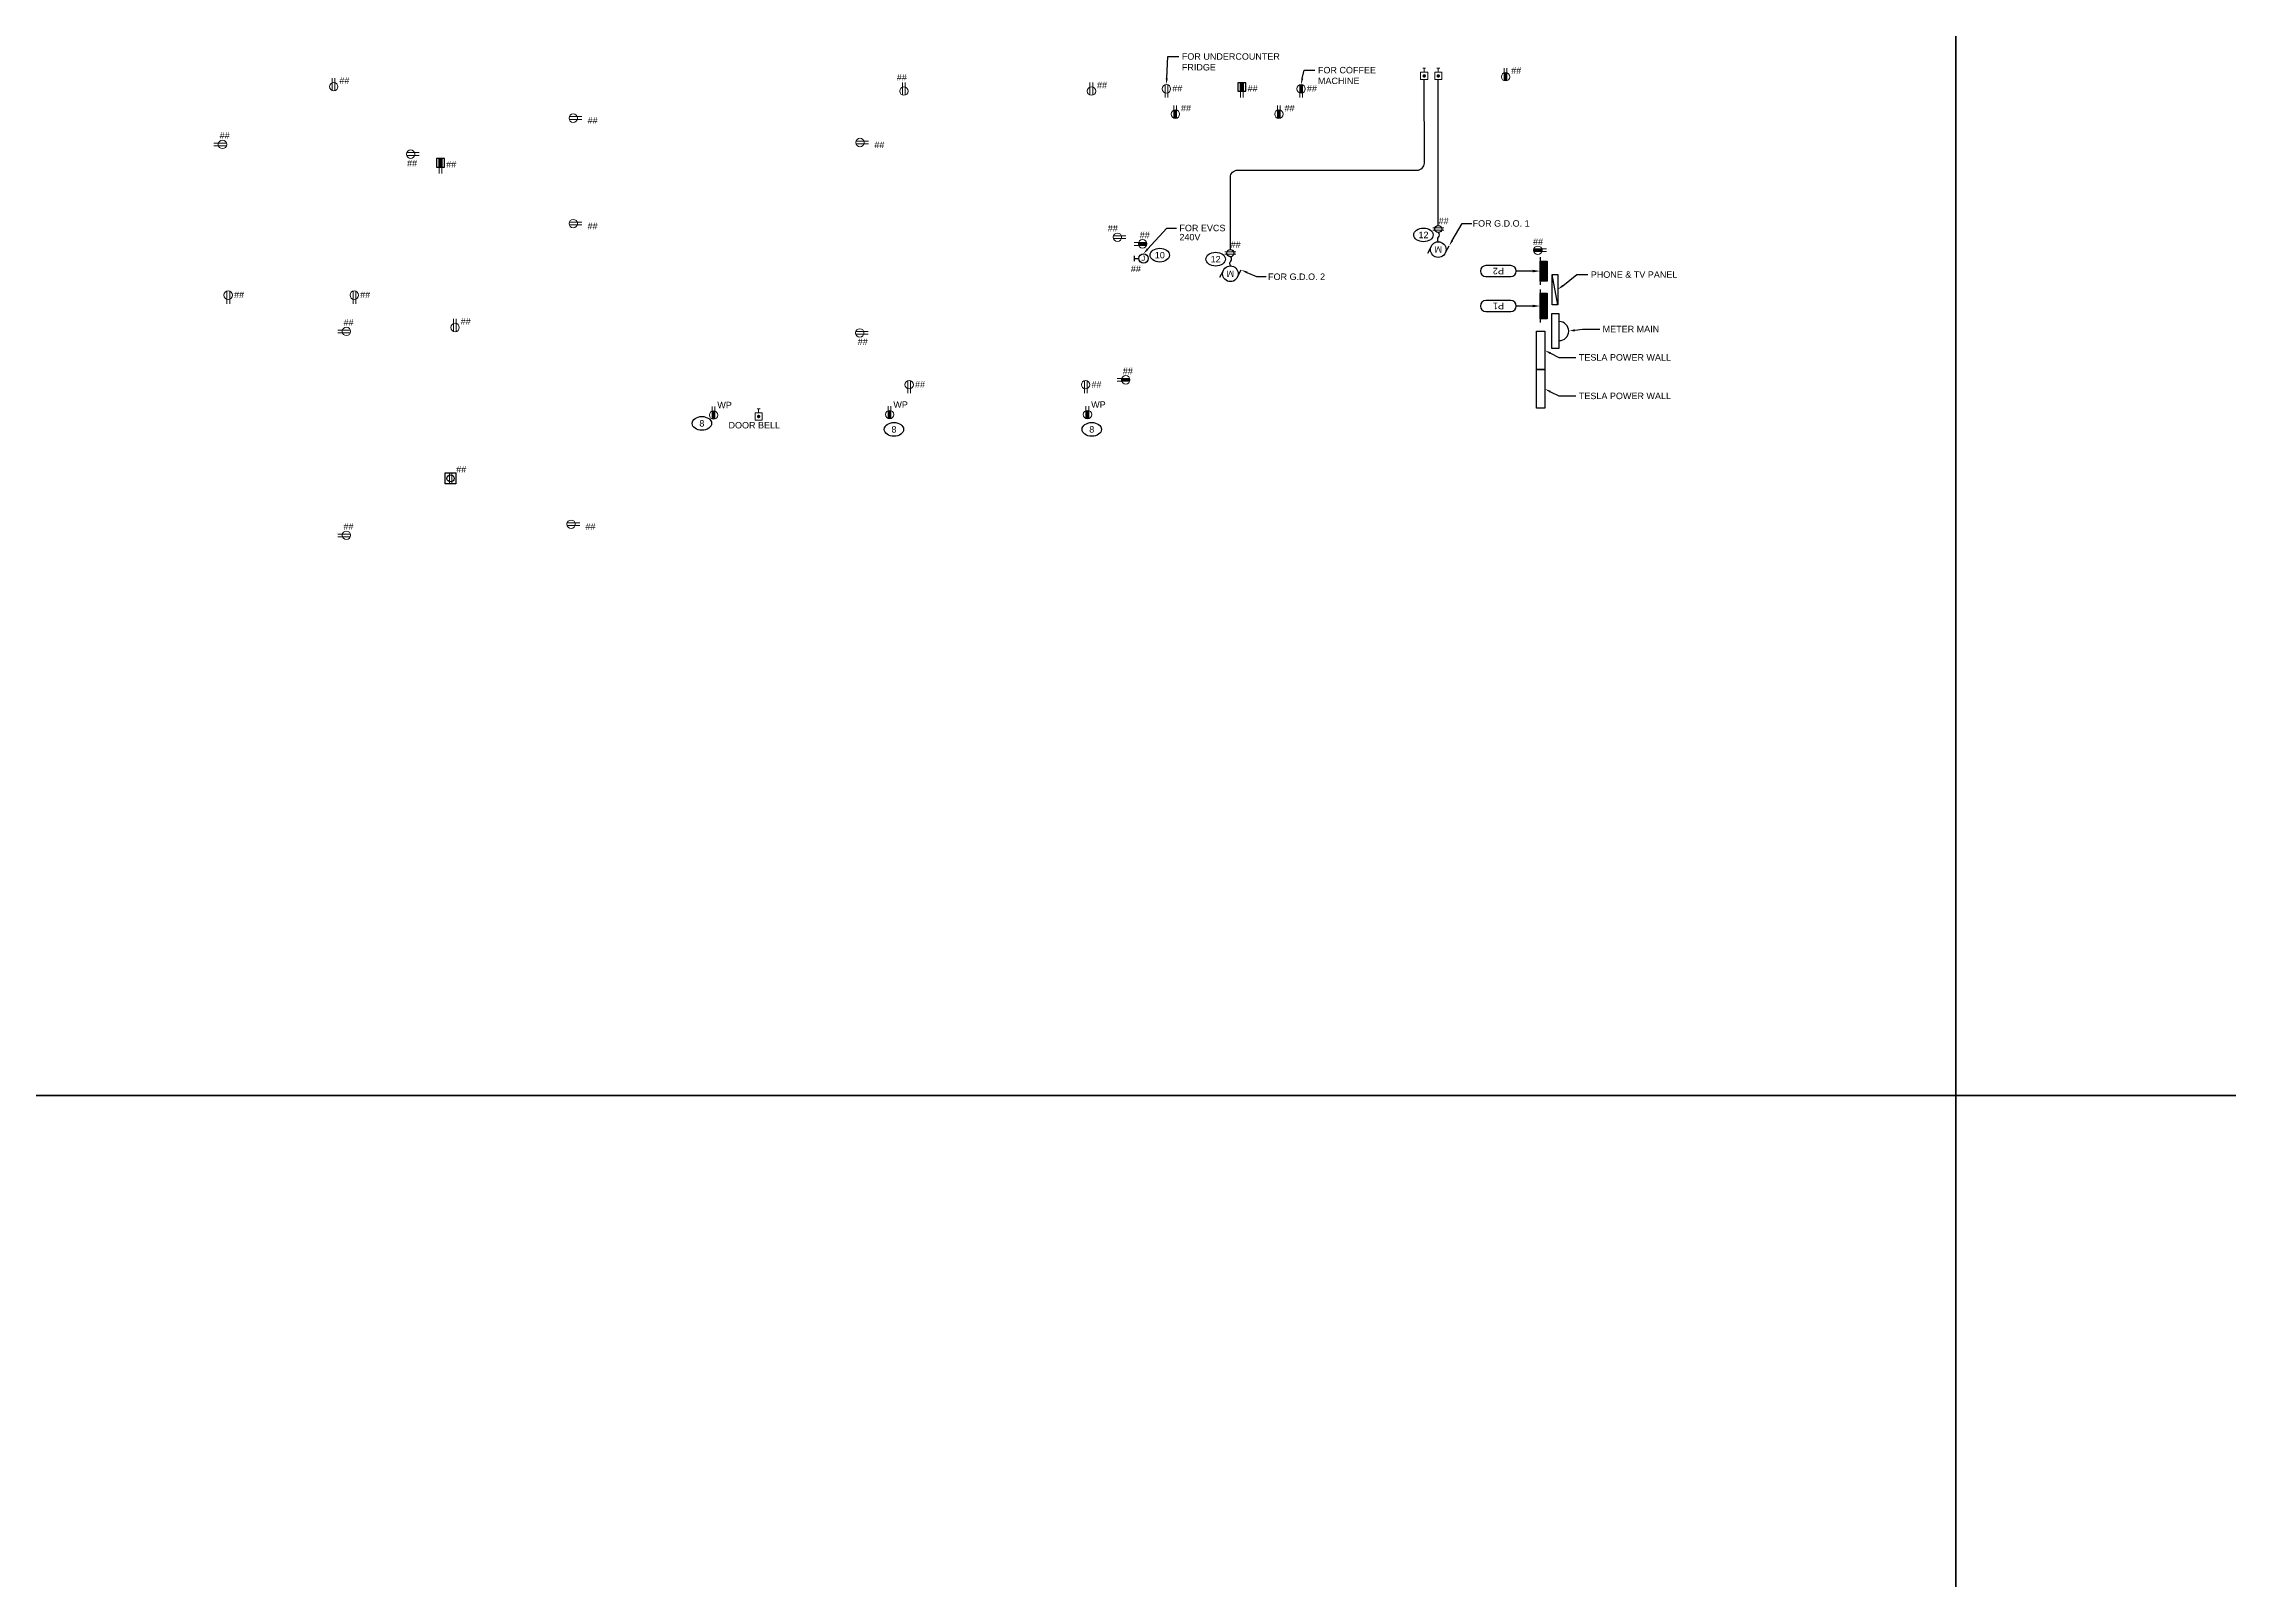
# Model space of a CAD drawing. Header units: inches. Extents: x -4243 to 9462, y -1700 to 6519.
# Drawn here: x 3440 to 4965, y -628 to 444 of the extents above; entities that cross this region are included whole.
import ezdxf
from ezdxf import colors
from ezdxf.entities.mleader import LeaderData, LeaderLine
from ezdxf.enums import TextEntityAlignment as Align
from ezdxf.math import Vec2, Vec3

# ---------------------------------------------------------------- set-up
doc = ezdxf.new("R2010")
doc.units = ezdxf.units.IN
doc.header["$MEASUREMENT"] = 0
doc.layers.add('CORE', color=4, linetype='Continuous', plot=False)
for name, color, linetype in [('E-ANNO', 2, 'Continuous'), ('E-POWR', 3, 'Continuous'), ('E-SYM', 6, 'Continuous'), ('E-SYM3', 6, 'Continuous'), ('E-TEXT', 2, 'Continuous'), ('E_RECP', 6, 'Continuous'), ('E_SWITCH', 6, 'Continuous'), ('E_SYM', 6, 'Continuous'), ('E_TAG', 2, 'Continuous'), ('E_WIRE', 4, 'Continuous')]:
    doc.layers.add(name, color=color, linetype=linetype)
doc.layers.get('0').off()
doc.layers.get('0').freeze()
doc.styles.add('ARC-TEXT', font='arial.ttf', dxfattribs={"width": 0.86, "height": 4.5})
doc.styles.add('ArialMT', font='arial.ttf')
doc.styles.add('GEC', font='arial.ttf')
doc.styles.add('GEC_48', font='arial.ttf', dxfattribs={"height": 4.5})
doc.styles.add('GEC_64', font='arial.ttf', dxfattribs={"height": 6})

# ---------------------------------------------------------------- blocks, each defined once
blk = doc.blocks.new('MeterMain')
at = {"layer": 'E-POWR'}
blk.add_lwpolyline([(-9, 0), (9, 0), (9, 4), (-9, 4)], close=True, dxfattribs=at)
blk.add_arc((0, 4), 5, 0, 180, dxfattribs=at)
blk = doc.blocks.new('GFCI DUPLEX')
at = {"linetype": 'Continuous', "lineweight": 0}
h = blk.add_hatch(color=256, dxfattribs=at)
h.dxf.hatch_style = 1
h.paths.add_polyline_path([(-0.183, 0.02, 0.089813), (-0.187, -0.002, 0.073847), (-0.184, -0.02), (-0.067, -0.02, 0.073847), (-0.064, -0.002, 0.089813), (-0.068, 0.02)])
for p, q in [((-0.183, 0.02), (0, 0.02)), ((-0.184, -0.02), (0, -0.02))]:
    blk.add_line(p, q, dxfattribs=at)
blk.add_circle((-0.125, -0.002), 0.0613, dxfattribs=at)
blk = doc.blocks.new('DUPLEX')
at = {"linetype": 'Continuous', "lineweight": 0}
for p, q in [((-0.183, 0.02), (0, 0.02)), ((-0.184, -0.02), (0, -0.02))]:
    blk.add_line(p, q, dxfattribs=at)
blk.add_circle((-0.125, -0.002), 0.0613, dxfattribs=at)
blk = doc.blocks.new('DUPLEX ABOVE COUNTER')
h = blk.add_hatch(color=256)
h.dxf.hatch_style = 1
h.paths.add_polyline_path([(-0.214, 0.02), (-0.092, 0.02), (-0.092, -0.02), (-0.214, -0.02)])
at = {"linetype": 'Continuous', "lineweight": 0}
for p, q in [((-0.214, 0.02), (0, 0.02)), ((-0.214, -0.02), (0, -0.02))]:
    blk.add_line(p, q, dxfattribs=at)
for points in [[(-0.214, -0.059), (-0.092, -0.059), (-0.092, 0.059), (-0.214, 0.059)], [(-0.214, 0.02), (-0.092, 0.02), (-0.092, -0.02), (-0.214, -0.02)]]:
    blk.add_lwpolyline(points, close=True)
blk = doc.blocks.new('DUPLEX CEILING RECEPTACLE')
at = {"linetype": 'Continuous', "lineweight": 0}
for p, q in [((-0.079, 0.017), (0.079, 0.017)), ((-0.079, -0.017), (0.079, -0.017))]:
    blk.add_line(p, q, dxfattribs=at)
blk.add_circle((0, 0), 0.0514)
blk = doc.blocks.new('MOTOR')
for p, q in [((-0.105, 0.045), (-0.158, -0.055)), ((0.105, -0.045), (0.158, 0.055))]:
    blk.add_line(p, q)
blk.add_circle((0, 0), 0.114)
at = {"style": 'GEC'}
blk.add_text('M', height=0.0938, dxfattribs=at).set_placement((0, 0), align=Align.MIDDLE_CENTER)
blk = doc.blocks.new('*U2175')
at = {"ltscale": 5}
blk.add_ellipse((0, 0), major_axis=(-0.141, 0), ratio=0.707107, dxfattribs=at)
at = {"transparency": 16777216, "style": 'GEC'}
blk.add_attdef('#', text='', height=0.0938, dxfattribs=at).set_placement((0, 0), align=Align.MIDDLE_CENTER)
blk = doc.blocks.new('*U1996')
at = {"layer": 'E-SYM'}
blk.add_hatch(color=256, dxfattribs=at).paths.add_polyline_path([(1.2, 9), (-3.8, 9), (-3.8, -9), (1.2, -9)])
blk.add_line((1.2, 11.6), (1.2, -11.6), dxfattribs=at)
blk.add_lwpolyline([(1.2, -9), (1.2, 9), (-3.8, 9), (-3.8, -9)], close=True, dxfattribs=at)
at = {"layer": 'E-TEXT', "color": 10, "linetype": 'ByBlock', "lineweight": -2}
blk.add_line((13.4, 0), (17.7, 0), dxfattribs=at)
blk.add_lwpolyline([(6.4, 0), (13.4, 0)], dxfattribs=at)
at = {"layer": 'E-TEXT', "color": 2}
blk.add_lwpolyline([(21.6, -3.8, -1), (21.6, 3.8), (39.1, 3.8, -1), (39.1, -3.8)], format="xyb", close=True, dxfattribs=at)
at = {"layer": 'E-TEXT', "color": 10}
blk.add_solid([(6.4, -0.9), (1.2, 0), (6.4, 0.9)], dxfattribs=at)
at = {"layer": 'E-TEXT', "color": 2, "style": 'ARC-TEXT', "width": 1.00018}
blk.add_attdef('PANEL', text='', height=4.5, rotation=360, dxfattribs=at).set_placement((30.3, 0), align=Align.MIDDLE_CENTER)
blk.add_attdef('ID', text='', height=4.5, rotation=360, dxfattribs=at).set_placement((30.3, 3.8), align=Align.BOTTOM_CENTER)
blk = doc.blocks.new('JUNCTION BOX (WALL MOUNTED)')
for p, q in [((0, 0.039), (0, -0.039)), ((0, 0), (0.067, 0))]:
    blk.add_line(p, q)
blk.add_circle((0.136, 0), 0.0688)
at = {"style": 'ArialMT'}
blk.add_text('J', height=0.0784, dxfattribs=at).set_placement((0.132, 0), align=Align.MIDDLE)
blk = doc.blocks.new('PUSHBUTTON')
at = {"linetype": 'Continuous', "lineweight": 0}
for p, q in [((0, -0.02), (0, 0.021)), ((0.058, 0), (0, 0))]:
    blk.add_line(p, q, dxfattribs=at)
blk.add_lwpolyline([(0.058, -0.052), (0.162, -0.052), (0.162, 0.053), (0.058, 0.053)], close=True, dxfattribs=at)
at = {"const_width": 0.025}
blk.add_lwpolyline([(0.098, 0, 1), (0.123, 0, 1)], format="xyb", close=True, dxfattribs=at)
blk = doc.blocks.new('*U118')
at = {"linetype": 'Continuous', "lineweight": 0}
h = blk.add_hatch(color=256, dxfattribs=at)
h.dxf.hatch_style = 1
h.paths.add_polyline_path([(-0.183, 0.02, 0.089813), (-0.187, -0.002, 0.073847), (-0.184, -0.02), (-0.067, -0.02, 0.073847), (-0.064, -0.002, 0.089813), (-0.068, 0.02)])
for p, q in [((-0.183, 0.02), (0, 0.02)), ((-0.184, -0.02), (0, -0.02))]:
    blk.add_line(p, q, dxfattribs=at)
blk.add_circle((-0.125, -0.002), 0.0613, dxfattribs=at)
at = {"style": 'ARC-TEXT', "width": 1.00018}
blk.add_text('WP', height=0.0938, rotation=270, dxfattribs=at).set_placement((-0.026, -0.056))
blk = doc.blocks.new('DUPLEX FLOOR RECEPTACLE')
at = {"linetype": 'Continuous', "lineweight": 0}
for p, q in [((-0.017, 0.079), (-0.017, -0.079)), ((0.017, 0.079), (0.017, -0.079))]:
    blk.add_line(p, q, dxfattribs=at)
blk.add_lwpolyline([(-0.079, 0.079), (0.079, 0.079), (0.079, -0.079), (-0.079, -0.079)], close=True)
blk.add_circle((0, 0), 0.0514)
blk = doc.blocks.new('*U112')
at = {"layer": 'E-SYM'}
blk.add_hatch(color=256, dxfattribs=at).paths.add_polyline_path([(1.2, 7), (-3.8, 7), (-3.8, -7), (1.2, -7)])
blk.add_line((1.2, 9.6), (1.2, -9.6), dxfattribs=at)
blk.add_lwpolyline([(1.2, -7), (1.2, 7), (-3.8, 7), (-3.8, -7)], close=True, dxfattribs=at)
at = {"layer": 'E-TEXT', "color": 10, "linetype": 'ByBlock', "lineweight": -2}
blk.add_line((13.4, 0), (17.7, 0), dxfattribs=at)
blk.add_lwpolyline([(6.4, 0), (13.4, 0)], dxfattribs=at)
at = {"layer": 'E-TEXT', "color": 2}
blk.add_lwpolyline([(21.6, -3.8, -1), (21.6, 3.8), (39.1, 3.8, -1), (39.1, -3.8)], format="xyb", close=True, dxfattribs=at)
at = {"layer": 'E-TEXT', "color": 10}
blk.add_solid([(6.4, -0.9), (1.2, 0), (6.4, 0.9)], dxfattribs=at)
at = {"layer": 'E-TEXT', "color": 2, "style": 'ARC-TEXT', "width": 1.00018}
blk.add_attdef('PANEL', text='', height=4.5, rotation=360, dxfattribs=at).set_placement((30.3, 0), align=Align.MIDDLE_CENTER)
blk.add_attdef('ID', text='', height=4.5, rotation=360, dxfattribs=at).set_placement((30.3, 3.8), align=Align.BOTTOM_CENTER)

msp = doc.modelspace()

# ---------------------------------------------------------------- linework, layer by layer
at = {"layer": 'CORE'}
for points in [[(3091.5, 1119.5), (4774.5, 1119.5), (4774.5, -290), (3091.5, -290)], [(4774.5, 1119.5), (6457.5, 1119.5), (6457.5, -290), (4774.5, -290)], [(3091.5, -290), (4774.5, -290), (4774.5, -1699.5), (3091.5, -1699.5)], [(4774.5, -290), (6457.5, -290), (6457.5, -1699.5), (4774.5, -1699.5)]]:
    msp.add_lwpolyline(points, close=True, dxfattribs=at)
at = {"layer": 'E-SYM3'}
msp.add_line((4496.7, 261.7), (4492.7, 283), dxfattribs=at)
msp.add_lwpolyline([(4492.7, 261.7), (4492.7, 283), (4496.7, 283), (4496.7, 261.7)], close=True, dxfattribs=at)
at = {"layer": 'E-TEXT'}
for points in [[(4481.9, 243.4), (4487.7, 243.4), (4487.7, 216.5), (4481.9, 216.5)], [(4481.9, 216.5), (4487.7, 216.5), (4487.7, 189.6), (4481.9, 189.6)]]:
    msp.add_lwpolyline(points, close=True, dxfattribs=at)
at = {"layer": 'E_WIRE'}
for points in [[(4268.1, 300.2), (4268.1, 350.7, -0.414214), (4273.1, 355.7), (4398.5, 355.7, 0.414594), (4403.5, 360.7), (4403.4, 419)], [(4413.2, 312.2, -0.38419), (4413.2, 309, 0.38419), (4413.2, 305.8)], [(4268.1, 295.3, -0.38419), (4268.1, 292.1, 0.38419), (4268.1, 288.9)]]:
    msp.add_lwpolyline(points, format="xyb", dxfattribs=at)
msp.add_lwpolyline([(4413.2, 317.1), (4413.2, 419)], dxfattribs=at)

# ---------------------------------------------------------------- block references
at = {"layer": 'E-ANNO', "xscale": 1.3333333333333, "yscale": 1.3333333333333, "zscale": 1.3333333333333, "rotation": 270}
msp.add_blockref('MeterMain', (4492.3, 243.4), dxfattribs=at)
at = {"layer": 'E-SYM'}
ref = msp.add_blockref('*U112', (4485.5, 285.3), dxfattribs=dict(at, xscale=-1))
ref.add_attrib('PANEL', 'P2', dxfattribs={"layer": 'E-TEXT', "color": 2, "height": 4.5, "rotation": 180, "style": 'ARC-TEXT', "width": 1.00018}).set_placement((4455.2, 285.3), align=Align.MIDDLE_CENTER)
ref = msp.add_blockref('*U1996', (4485.5, 260.9), dxfattribs=dict(at, xscale=-1))
ref.add_attrib('PANEL', 'P1', dxfattribs={"layer": 'E-TEXT', "color": 2, "height": 4.5, "rotation": 180, "style": 'ARC-TEXT', "width": 1.00018}).set_placement((4455.2, 260.9), align=Align.MIDDLE_CENTER)
at = {"layer": 'E-TEXT', "xscale": 48, "yscale": 48, "zscale": 48}
for p, values in [((4402.9, 310.5), {'#': '12'}), ((4218.8, 296.4), {'#': '10'}), ((4257.8, 293.6), {'#': '12'}), ((3899.1, 179), {'#': '8'}), ((4033.2, 174.8), {'#': '8'}), ((4171.3, 174.8), {'#': '8'})]:
    msp.add_blockref('*U2175', p, dxfattribs=at).add_auto_attribs(values)
at = {"layer": 'E_RECP'}
for name, p, xscale, yscale, zscale, rotation in [('DUPLEX', (3642, 420), 48, 48, 48, 90), ('DUPLEX', (4040.1, 416.9), 48, 48, 48, 89.99999999999999), ('DUPLEX', (4171, 416.9), 48, 48, 48, 89.99999999999999), ('DUPLEX', (4223.5, 406.5), 47.99999999999999, 47.99999999999999, 47.99999999999999, 270), ('DUPLEX ABOVE COUNTER', (4276.1, 406.4), 48, 48, 48, 270), ('GFCI DUPLEX', (4317.5, 406.5), 47.99999999999999, 47.99999999999999, 47.99999999999999, 270), ('GFCI DUPLEX', (4460.1, 426.9), 48, 48, 48, 89.99999999999999), ('GFCI DUPLEX', (4229.6, 400.8), 48, 48, 48, 89.99999999999999), ('GFCI DUPLEX', (4301.9, 400.8), 48, 48, 48, 89.99999999999999), ('DUPLEX', (3558.4, 373.6), 48, 48, 48, 180), ('DUPLEX ABOVE COUNTER', (3716.6, 353.5), 48, 48, 48, 269.9999999999999), ('GFCI DUPLEX', (4200.8, 304.2), 48, 48, 48, 180), ('DUPLEX', (3568.5, 262.5), 48, 48, 48, 269.9999999999999), ('DUPLEX', (3656.5, 262.5), 48, 48, 48, 269.9999999999999), ('DUPLEX', (3644.9, 243.1), 48, 48, 48, 179.9999999999999), ('DUPLEX', (3726.7, 251.9), 48, 48, 48, 89.99999999999999), ('DUPLEX', (4043.9, 200), 48, 48, 48, 270), ('DUPLEX', (4167.1, 200), 48, 48, 48, 270), ('GFCI DUPLEX', (4189, 209.3), 48, 48, 48, 180), ('*U118', (3907.2, 190.8), 48, 48, 48, 90), ('*U118', (4030.1, 191.1), 48, 48, 48, 90), ('*U118', (4168.2, 191.1), 48, 48, 48, 90), ('DUPLEX', (3644.9, 100.8), 48, 48, 48, 179.9999999999999)]:
    msp.add_blockref(name, p, dxfattribs=dict(at, xscale=xscale, yscale=yscale, zscale=zscale, rotation=rotation))
at = {"layer": 'E_RECP', "xscale": 48, "yscale": 48, "zscale": 48}
for name, p in [('DUPLEX', (3815.3, 392.1)), ('DUPLEX', (3701.8, 367)), ('DUPLEX', (4015.5, 375.1)), ('DUPLEX', (3815.3, 318.5)), ('DUPLEX', (4195.2, 309)), ('DUPLEX CEILING RECEPTACLE', (4413.2, 314.6)), ('DUPLEX CEILING RECEPTACLE', (4268.1, 297.8)), ('GFCI DUPLEX', (4488.7, 299.9)), ('DUPLEX', (4015.3, 242.2)), ('DUPLEX FLOOR RECEPTACLE', (3723.6, 140.6)), ('DUPLEX', (3813.8, 108.7))]:
    msp.add_blockref(name, p, dxfattribs=at)
at = {"layer": 'E_SWITCH', "xscale": 48, "yscale": 48, "zscale": 48, "rotation": 270}
for p in [(4403.4, 426.8), (4413.2, 426.8), (3938.7, 189.1)]:
    msp.add_blockref('PUSHBUTTON', p, dxfattribs=at)
at = {"layer": 'E_SYM', "xscale": 48, "yscale": 48, "zscale": 48, "rotation": 180}
for p in [(4413.2, 300.3), (4268.1, 283.4)]:
    msp.add_blockref('MOTOR', p, dxfattribs=at)
at = {"layer": 'E_SYM', "xscale": 48, "yscale": 48, "zscale": 48}
msp.add_blockref('JUNCTION BOX (WALL MOUNTED)', (4200.9, 294.1), dxfattribs=at)

# ---------------------------------------------------------------- texts
at = {"layer": 'E-TEXT', "insert": (3917.7, 175.4, -1269.6), "char_height": 4.5, "attachment_point": 7, "style": 'GEC_48'}
msp.add_mtext_dynamic_manual_height_columns('DOOR BELL', width=40.599, gutter_width=22.5, heights=[0], dxfattribs=at)
at = {"layer": 'E_TAG', "style": 'GEC_64'}
for p in [(4464.1, 422.9), (3646, 416), (4035.2, 418.3), (4175, 412.9), (4227.5, 410.5), (4280.1, 410.4), (4321.5, 410.5), (4233.6, 396.8), (4305.9, 396.8), (3562.4, 377.6), (3819.3, 388.1), (4019.5, 371.1), (3693.3, 358.4), (3720.6, 357.5), (4413.5, 318), (3819.3, 314.5), (4182.5, 313), (4204.8, 308.2), (4268.2, 301.4), (4479.4, 303.6), (4198.6, 284.6), (3572.5, 266.5), (3660.5, 266.5), (3648.9, 247.1), (3730.7, 247.9), (4007.9, 233.7), (4193, 213.3), (4047.9, 204), (4171.1, 204), (3727.6, 144.6), (3648.9, 104.8), (3817.8, 104.7)]:
    msp.add_text('##', height=4.5, dxfattribs=at).set_placement(p)

# ---------------------------------------------------------------- leaders
at = {"layer": 'E-TEXT'}
ml = msp.add_multileader_mtext('Standard', dxfattribs=at)
ml.set_content('FOR UNDERCOUNTER\\PFRIDGE', color=256, style='GEC')
ml.set_leader_properties()
ml.build(insert=Vec2(0, 0))
ml.multileader.update_dxf_attribs({"dogleg_length": 0.09, "arrow_head_size": 4.32, "scale": 48})
ctx = ml.context
ctx.base_point, ctx.scale, ctx.char_height, ctx.arrow_head_size, ctx.landing_gap_size, ctx.plane_origin = Vec3(4232, 435), 48, 4.5, 4.32, 2.16, Vec3(4289.9, 413.7)
notes = []
notes.append((ctx, [(1, (1, 1, 0), (4224.5, 435), (1, 0), 7.53, [(0, [(4223.4, 415.5)], 0, [])])]))
ctx.mtext.insert, ctx.mtext.width, ctx.mtext.flow_direction = Vec3(4234.2, 437.3), 68.131, 5
ml = msp.add_multileader_mtext('Standard', dxfattribs=at)
ml.set_content('FOR COFFEE \\PMACHINE', color=256, style='GEC')
ml.set_leader_properties()
ml.build(insert=Vec2(0, 0))
ml.multileader.update_dxf_attribs({"dogleg_length": 0.09, "arrow_head_size": 4.32, "scale": 48})
ctx = ml.context
ctx.base_point, ctx.scale, ctx.char_height, ctx.arrow_head_size, ctx.landing_gap_size, ctx.plane_origin = Vec3(4327, 425.5), 48, 4.5, 4.32, 2.16, Vec3(4445.6, 430.6)
notes.append((ctx, [(1, (1, 1, 0), (4319.5, 425.5), (1, 0), 7.53, [(0, [(4317.4, 415.5)], 0, [])])]))
ctx.mtext.insert, ctx.mtext.width, ctx.mtext.flow_direction = Vec3(4329.2, 427.8), 68.131, 5
ml = msp.add_multileader_mtext('Standard', dxfattribs=at)
ml.set_content('FOR G.D.O. 1', color=256, style='GEC')
ml.set_leader_properties()
ml.build(insert=Vec2(0, 0))
ml.multileader.update_dxf_attribs({"dogleg_length": 0.09, "arrow_head_size": 4.32, "scale": 48})
ctx = ml.context
ctx.base_point, ctx.scale, ctx.char_height, ctx.arrow_head_size, ctx.landing_gap_size, ctx.plane_origin = Vec3(4436.7, 318.5), 48, 4.5, 4.32, 2.16, Vec3(-3265, -107.9)
ctx.text_align_type = 2
notes.append((ctx, [(1, (1, 1, 0), (4429.9, 318.5), (1, 0), 6.82, [(0, [(4420.8, 302.9)], 0, [])])]))
ctx.mtext.insert, ctx.mtext.alignment, ctx.mtext.line_spacing_factor, ctx.mtext.flow_direction = Vec3(4477, 320.8), 3, 0.85, 5
ml = msp.add_multileader_mtext('Standard', dxfattribs=at)
ml.set_content('FOR EVCS\\P240V', color=256, style='GEC')
ml.set_leader_properties()
ml.build(insert=Vec2(0, 0))
ml.multileader.update_dxf_attribs({"dogleg_length": 0.09, "arrow_head_size": 4.32, "scale": 48})
ctx = ml.context
ctx.base_point, ctx.scale, ctx.char_height, ctx.arrow_head_size, ctx.landing_gap_size, ctx.plane_origin = Vec3(4230.4, 315.3), 48, 4.5, 4.32, 2.16, Vec3(-3496.3, -0.2)
notes.append((ctx, [(1, (1, 1, 0), (4223.6, 315.3), (1, 0), 6.82, [(0, [(4207.4, 297.4)], 0, [])])]))
ctx.mtext.insert, ctx.mtext.line_spacing_factor, ctx.mtext.flow_direction = Vec3(4232.5, 317.6), 0.85, 5
ml = msp.add_multileader_mtext('Standard', dxfattribs=at)
ml.set_content('FOR G.D.O. 2', color=256, style='GEC')
ml.set_leader_properties()
ml.build(insert=Vec2(0, 0))
ml.multileader.update_dxf_attribs({"dogleg_length": 0.09, "arrow_head_size": 4.32, "scale": 48})
ctx = ml.context
ctx.base_point, ctx.scale, ctx.char_height, ctx.arrow_head_size, ctx.landing_gap_size, ctx.plane_origin = Vec3(4293.1, 281.4), 48, 4.5, 4.32, 2.16, Vec3(-3410, -124.8)
ctx.text_align_type = 2
notes.append((ctx, [(1, (1, 1, 0), (4286.2, 281.4), (1, 0), 6.82, [(0, [(4275.7, 286.1)], 0, [])])]))
ctx.mtext.insert, ctx.mtext.alignment, ctx.mtext.line_spacing_factor, ctx.mtext.flow_direction = Vec3(4334.2, 283.6), 3, 0.85, 5
ml = msp.add_multileader_mtext('Standard', dxfattribs=at)
ml.set_content('PHONE & TV PANEL', color=256, style='GEC')
ml.set_leader_properties()
ml.build(insert=Vec2(0, 0))
ml.multileader.update_dxf_attribs({"dogleg_length": 0.09, "arrow_head_size": 4.32, "scale": 48})
ctx = ml.context
ctx.base_point, ctx.scale, ctx.char_height, ctx.arrow_head_size, ctx.landing_gap_size, ctx.plane_origin = Vec3(4517.5, 282.8), 48, 4.5, 4.32, 2.16, Vec3(4623.8, 296.5)
notes.append((ctx, [(1, (1, 1, 0), (4510, 282.8), (1, 0), 7.53, [(0, [(4496.7, 272.4)], 0, [])])]))
ctx.mtext.insert, ctx.mtext.width, ctx.mtext.flow_direction = Vec3(4519.7, 285.1), 68.131, 5
ml = msp.add_multileader_mtext('Standard', dxfattribs=at)
ml.set_content('METER MAIN', color=256, style='GEC')
ml.set_leader_properties()
ml.build(insert=Vec2(0, 0))
ml.multileader.update_dxf_attribs({"dogleg_length": 0.09, "arrow_head_size": 4.32, "scale": 48})
ctx = ml.context
ctx.base_point, ctx.scale, ctx.char_height, ctx.arrow_head_size, ctx.landing_gap_size, ctx.plane_origin = Vec3(4525.9, 244.8), 48, 4.5, 4.32, 2.16, Vec3(4586.8, 320.3)
notes.append((ctx, [(1, (1, 1, 0), (4514, 244.8), (1, 0), 11.9, [(0, [(4504.3, 243.4)], 0, [])])]))
ctx.mtext.insert, ctx.mtext.flow_direction = Vec3(4528, 247.1), 5
ml = msp.add_multileader_mtext('Standard', dxfattribs=at)
ml.set_content('TESLA POWER WALL', color=256, style='GEC')
ml.set_leader_properties()
ml.build(insert=Vec2(0, 0))
ml.multileader.update_dxf_attribs({"dogleg_length": 0.09, "arrow_head_size": 4.32, "scale": 48})
ctx = ml.context
ctx.base_point, ctx.scale, ctx.char_height, ctx.arrow_head_size, ctx.landing_gap_size, ctx.plane_origin = Vec3(4509.2, 225), 48, 4.5, 4.32, 2.16, Vec3(4570.1, 306.8)
notes.append((ctx, [(1, (1, 1, 0), (4497.3, 225), (1, 0), 11.9, [(0, [(4487.7, 229.9)], 0, [])])]))
ctx.mtext.insert, ctx.mtext.flow_direction = Vec3(4511.4, 227.3), 5
ml = msp.add_multileader_mtext('Standard', dxfattribs=at)
ml.set_content('TESLA POWER WALL ', color=256, style='GEC')
ml.set_leader_properties()
ml.build(insert=Vec2(0, 0))
ml.multileader.update_dxf_attribs({"dogleg_length": 0.09, "arrow_head_size": 4.32, "scale": 48})
ctx = ml.context
ctx.base_point, ctx.scale, ctx.char_height, ctx.arrow_head_size, ctx.landing_gap_size, ctx.plane_origin = Vec3(4509.2, 198.1), 48, 4.5, 4.32, 2.16, Vec3(4570.1, 279.9)
notes.append((ctx, [(1, (1, 1, 0), (4497.3, 198.1), (1, 0), 11.9, [(0, [(4487.7, 203)], 0, [])])]))
ctx.mtext.insert, ctx.mtext.flow_direction = Vec3(4511.4, 200.4), 5
for ctx, leaders in notes:
    for number, flags, end, landing, length, lines in leaders:
        leader = LeaderData()
        leader.index, (leader.has_last_leader_line, leader.has_dogleg_vector, leader.attachment_direction) = number, flags
        leader.last_leader_point, leader.dogleg_vector, leader.dogleg_length = Vec3(end), Vec3(landing), length
        for number, points, colour, breaks in lines:
            line = LeaderLine()
            line.index, line.vertices, line.color, line.breaks = number, Vec3.list(points), colors.encode_raw_color(colour), breaks
            leader.lines.append(line)
        ctx.leaders.append(leader)

doc.saveas('drawing.dxf')
